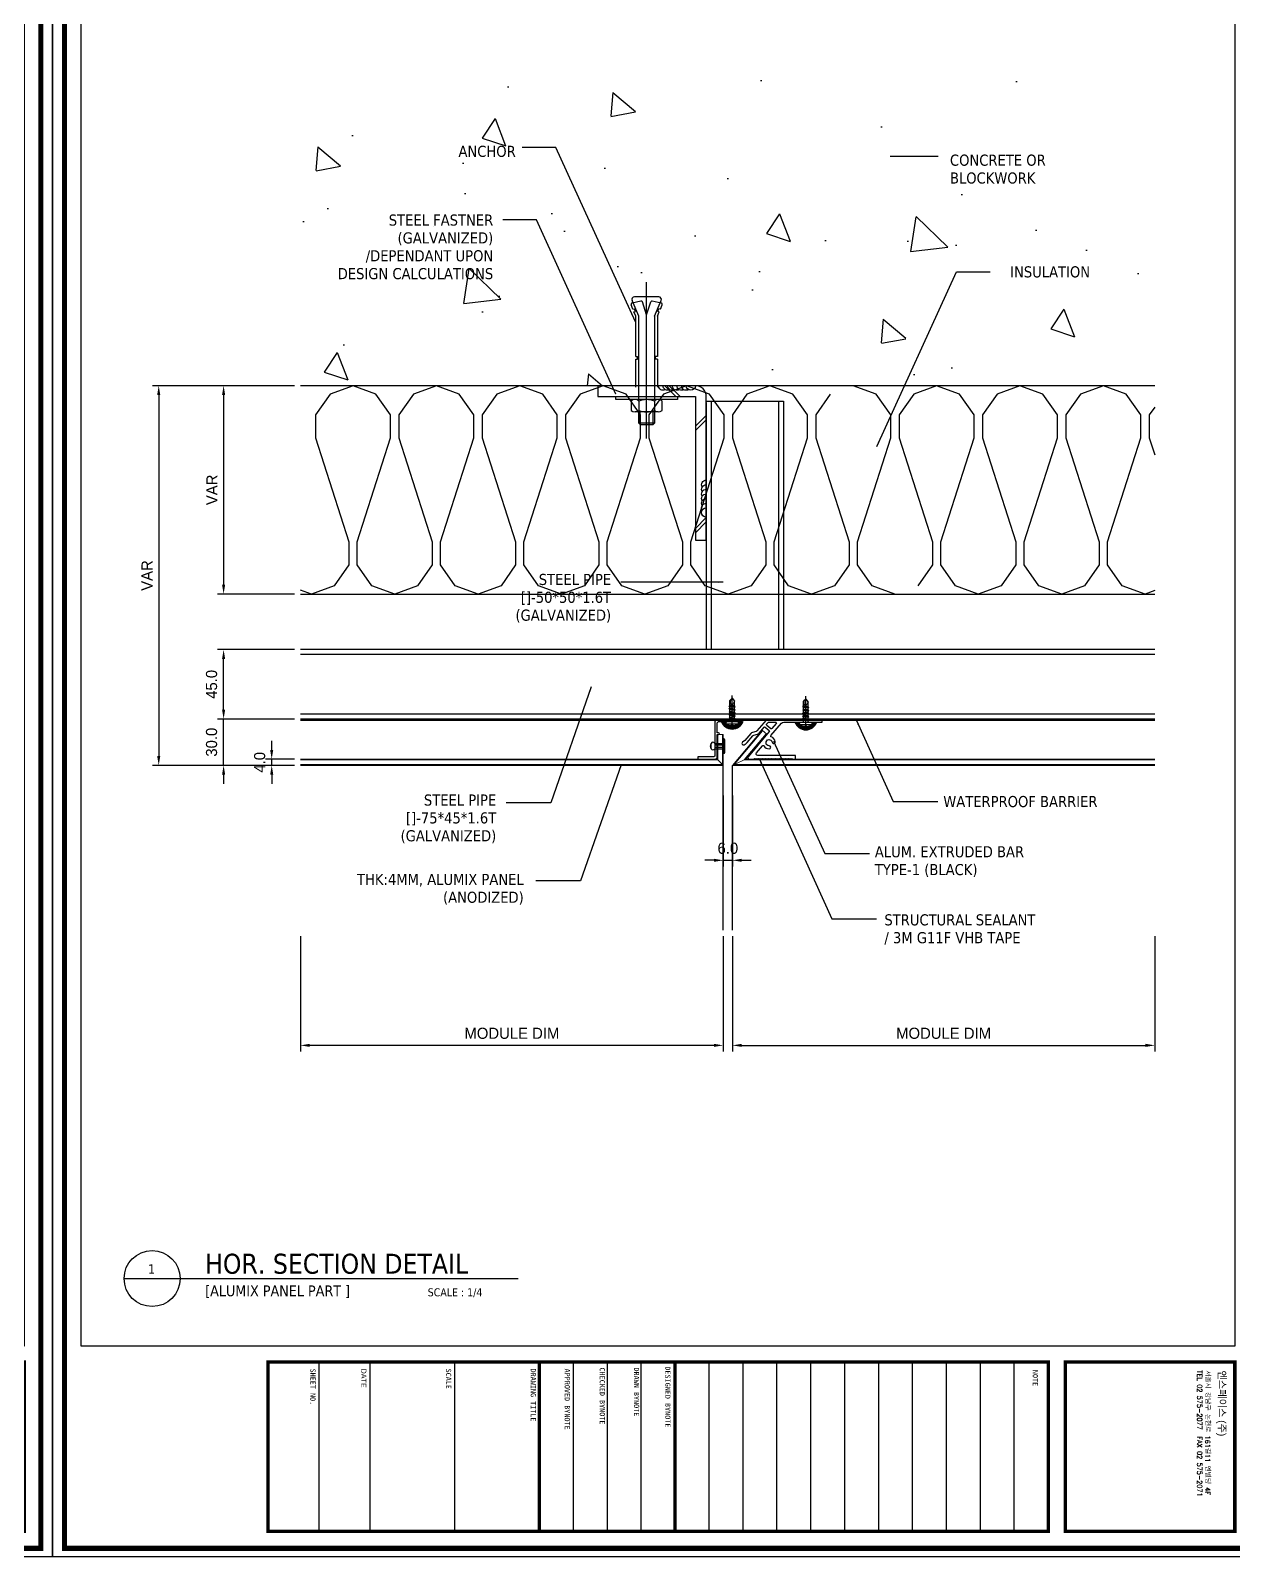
# Model space of a CAD drawing. Header units: millimetres. Extents: x 7297 to 60227, y -7497 to 19324.
# Drawn here: x 9257 to 10036, y 8967 to 9956 of the extents above; entities that cross this region are included whole.
import ezdxf

# ---------------------------------------------------------------- set-up
doc = ezdxf.new("R2010")
doc.units = ezdxf.units.MM
for name, color, linetype in [('NS_AL_MOLD', 7, 'Continuous'), ('NS_BRACKET_NUTS', 1, 'Continuous'), ('NS_CAULKING', 8, 'Continuous'), ('NS_COL_RED', 1, 'Continuous'), ('NS_COL_WHITE', 7, 'Continuous'), ('NS_COL_YELLOW', 2, 'Continuous'), ('NS_CON', 8, 'Continuous'), ('NS_DIM', 1, 'Continuous'), ('NS_FORM', 7, 'Continuous'), ('NS_FRAME', 253, 'Continuous'), ('NS_INSUL', 8, 'Continuous'), ('NS_RIVET_SCREW', 1, 'Continuous'), ('NS_TEXT', 2, 'Continuous'), ('NS_WATERPROOF', 150, 'Continuous'), ('NS_WELD', 1, 'Continuous')]:
    doc.layers.add(name, color=color, linetype=linetype)
doc.layers.add('NS_AL_PANEL', color=32, linetype='Continuous', lineweight=9)
doc.styles.add('Expo M', font='Expo M.ttf')
doc.styles.add('HGTXT', font='romans.shx', dxfattribs={"bigfont": 'whgtxt.shx'})
doc.dimstyles.new('DS2', dxfattribs={"dimscale": 2, "dimtxt": 1.8, "dimasz": 1.5, "dimexe": 1, "dimexo": 1, "dimgap": 0.5, "dimtad": 1, "dimtoh": 1, "dimdec": 1, "dimzin": 1, "dimdsep": 46, "dimtxsty": 'Expo M', "dimcen": 2, "dimadec": 1, "dimazin": 0, "dimtfac": 1, "dimtdec": 4, "dimtix": 1, "dimtmove": 1, "dimatfit": 3, "dimfxl": 1, "dimtolj": 1, "dimtzin": 1, "dimarcsym": 0})
doc.dimstyles.new('N-SPACE', dxfattribs={"dimscale": 4, "dimtxt": 1.8, "dimasz": 1.5, "dimexe": 1, "dimexo": 1, "dimgap": 1, "dimtad": 1, "dimtoh": 1, "dimdec": 1, "dimzin": 1, "dimdsep": 46, "dimtxsty": 'Expo M', "dimcen": 2, "dimclrd": 1, "dimclre": 1, "dimclrt": 2, "dimadec": 1, "dimazin": 0, "dimtfac": 1, "dimtdec": 1, "dimtix": 1, "dimtmove": 1, "dimatfit": 3, "dimfxl": 1, "dimtolj": 1, "dimtzin": 1, "dimarcsym": 0})

# ---------------------------------------------------------------- blocks, each defined once
blk = doc.blocks.new('A$C0843732F')
for centre, start in [((0, -3), 90), ((0, -6), 150), ((0, -9), 150), ((0, -12), 150), ((0, -15), 150), ((0, -18), 150), ((0, -21), 150)]:
    blk.add_arc(centre, 3, start, 270)
blk = doc.blocks.new('set anchor')
for p, q in [((0, -27.17), (0, 74.08)), ((-8.89, 56.51), (-10.05, 59.42)), ((-3.66, 61.83), (-9.46, 60.55)), ((-5, 52), (-9.41, 62.17)), ((7.88, 64.5), (-7.88, 64.5)), ((0, 52.83), (-2.69, 61.27)), ((0, 52.83), (2.69, 61.27)), ((9.46, 60.55), (3.66, 61.83)), ((5, 52), (9.41, 62.17)), ((8.89, 56.51), (10.05, 59.42)), ((-8.89, 56.51), (-7.98, 56.85)), ((-8.2, 54.79), (-7.29, 55.15)), ((-7.08, 52), (-8.2, 54.79)), ((-7.29, 55.15), (-7.98, 56.85)), ((-7.08, 25.83), (-7.08, 52)), ((-5, -2), (-5, 52)), ((5, 52), (5, -2)), ((7.08, 52), (8.2, 54.79)), ((7.08, 52), (7.08, 25.83)), ((7.29, 55.15), (7.98, 56.85)), ((8.2, 54.79), (7.29, 55.15)), ((8.89, 56.51), (7.98, 56.85)), ((-7.08, 25.83), (-5.83, 25.83)), ((-7.08, 6), (-7.08, 24.17)), ((-7.08, 24.17), (-5.83, 24.17)), ((-5.83, 24.17), (-5.83, 25.83)), ((7.08, 25.83), (5.83, 25.83)), ((5.83, 24.17), (5.83, 25.83)), ((7.08, 24.17), (5.83, 24.17)), ((7.08, 24.17), (7.08, 6)), ((-20, 0), (20, 0)), ((-20, -2), (-20, 0)), ((20, 0), (20, -2)), ((20, -2), (-20, -2)), ((7.5, -2), (-7.5, -2)), ((7.5, -2), (-7.5, -2)), ((-5, -3.01), (-5, -9)), ((5, -3.01), (5, -9)), ((7.5, -10), (-7.5, -10)), ((-5, -17.36), (-5, -10)), ((5, -17.36), (-5, -17.36)), ((-4.17, -18.19), (-5, -17.36)), ((-4.17, -18.19), (-4.17, -10)), ((-4.17, -18.19), (4.17, -18.19)), ((4.17, -18.19), (4.17, -9.99)), ((5, -17.36), (4.17, -18.19)), ((5, -9.99), (5, -17.36))]:
    blk.add_line(p, q)
blk.add_lwpolyline([(5, -3.01, 0.202073), (-5, -3.01, 0.404145), (-10, -3.01), (-10, -8.99, 0.404145), (-5, -8.99, 0.202073), (5, -8.99, 0.404145), (10, -8.99), (10, -3.01, 0.404145)], format="xyb", close=True)
for centre, radius, start, end in [((-9.28, 59.73), 0.833, 102.52881, 201.80141), ((-7.88, 62.83), 1.67, 90, 203.42869), ((-3.48, 61.02), 0.833, 17.65012, 102.52881), ((3.48, 61.02), 0.833, 77.47119, 162.34988), ((7.88, 62.83), 1.67, 336.57131, 90), ((9.28, 59.73), 0.833, 338.19859, 77.47119)]:
    blk.add_arc(centre, radius, start, end)
blk = doc.blocks.new('피스')
for p, q in [((-4, 1.5), (-4, 1)), ((-4, 1.5), (4, 1.5)), ((-3, 0), (3, 0)), ((-0.5, 2.98), (-0.4, 2.3)), ((-0.4, 2.3), (0.4, 2.3)), ((0, 4.99), (0, -16.77)), ((0.5, 2.98), (0.4, 2.3)), ((4, 1.5), (4, 1)), ((2, -1.5), (-2, -2)), ((-1.5, -1.5), (-2, -2)), ((-2, -2), (-1.5, -2.5)), ((-1.5, -3.5), (-2, -4)), ((2, -3.5), (-2, -4)), ((-2, -4), (-1.5, -4.5)), ((-1.5, -5.5), (-2, -6)), ((2, -5.5), (-2, -6)), ((-2, -6), (-1.5, -6.5)), ((-1.5, -7.5), (-2, -8)), ((2, -7.5), (-2, -8)), ((-2, -8), (-1.5, -8.5)), ((-1.5, -9.5), (-2, -10)), ((2, -9.5), (-2, -10)), ((-1.5, -0.5), (-1.5, -1.5)), ((1.5, -1), (-1.5, -1.5)), ((1.5, -2), (-1.5, -2.5)), ((-1.5, -2.5), (-1.5, -3.5)), ((1.5, -3), (-1.5, -3.5)), ((1.5, -4), (-1.5, -4.5)), ((-1.5, -4.5), (-1.5, -5.5)), ((1.5, -5), (-1.5, -5.5)), ((1.5, -6), (-1.5, -6.5)), ((-1.5, -6.5), (-1.5, -7.5)), ((1.5, -7), (-1.5, -7.5)), ((1.5, -8), (-1.5, -8.5)), ((-1.5, -8.5), (-1.5, -9.5)), ((1.5, -9), (-1.5, -9.5)), ((1.5, -0.5), (1.5, -1)), ((1.5, -1), (2, -1.5)), ((2, -1.5), (1.5, -2)), ((1.5, -2), (1.5, -3)), ((1.5, -3), (2, -3.5)), ((2, -3.5), (1.5, -4)), ((1.5, -4), (1.5, -5)), ((1.5, -5), (2, -5.5)), ((2, -5.5), (1.5, -6)), ((1.5, -6), (1.5, -7)), ((1.5, -7), (2, -7.5)), ((2, -7.5), (1.5, -8)), ((1.5, -8), (1.5, -9)), ((1.5, -9), (2, -9.5)), ((2, -9.5), (1.5, -10)), ((-2, -10), (-1.5, -10.5)), ((1.5, -10), (-1.5, -10.5)), ((-1.5, -10.5), (-1.5, -13.5)), ((0, -15), (-1.5, -13.5)), ((-1.27, -13.54), (-1.27, -11.97)), ((0, -15), (-1.27, -13.54)), ((0, -15), (1.5, -13.03)), ((1.5, -13.03), (0.6, -11.47)), ((1.5, -10), (1.5, -13.03))]:
    blk.add_line(p, q)
for centre, radius, start, end in [((0, -3.08), 6.08, 94.71456, 131.11209), ((-3, 1), 1, 180, 270), ((-2, -0.5), 0.5, 0, 90), ((0, -3.08), 6.08, 48.88791, 85.28544), ((2, -0.5), 0.5, 90, 180), ((3, 1), 1, 270, 0), ((-0.27, -11.97), 1, 30.08633, 180)]:
    blk.add_arc(centre, radius, start, end)
blk = doc.blocks.new('N-SCREW')
blk.add_blockref('피스', (17.25, -1.03))
blk = doc.blocks.new('*D261')
at = {"layer": 'NS_DIM', "color": 1, "lineweight": -2, "transparency": 16777216}
for p, q in [((9431.67, 9368.65), (9431.67, 9294.01)), ((9705.46, 9368.65), (9705.46, 9294.01)), ((9699.46, 9298.01), (9437.67, 9298.01))]:
    blk.add_line(p, q, dxfattribs=at)
at = {"layer": 'NS_DIM', "color": 1, "transparency": 16777216}
for points in [[(9437.67, 9299.01), (9437.67, 9297.01), (9431.67, 9298.01)], [(9699.46, 9299.01), (9699.46, 9297.01), (9705.46, 9298.01)]]:
    blk.add_solid(points, dxfattribs=at)
at = {"layer": 'NS_DIM', "color": 2, "transparency": 16777216, "insert": (9568.57, 9305.79), "char_height": 7.2, "attachment_point": 5, "style": 'Expo M'}
blk.add_mtext('\\A1;MODULE DIM', dxfattribs=at)
blk = doc.blocks.new('*D262')
at = {"layer": 'NS_DIM', "color": 1, "lineweight": -2, "transparency": 16777216}
for p, q in [((9711.46, 9368.65), (9711.46, 9294.01)), ((9984.91, 9368.65), (9984.91, 9294.01)), ((9717.46, 9298.01), (9978.91, 9298.01))]:
    blk.add_line(p, q, dxfattribs=at)
at = {"layer": 'NS_DIM', "color": 1, "transparency": 16777216}
for points in [[(9717.46, 9299.01), (9717.46, 9297.01), (9711.46, 9298.01)], [(9978.91, 9299.01), (9978.91, 9297.01), (9984.91, 9298.01)]]:
    blk.add_solid(points, dxfattribs=at)
at = {"layer": 'NS_DIM', "color": 2, "transparency": 16777216, "insert": (9848.19, 9305.79), "char_height": 7.2, "attachment_point": 5, "style": 'Expo M'}
blk.add_mtext('\\A1;MODULE DIM', dxfattribs=at)
blk = doc.blocks.new('*D1046')
at = {"layer": 'Defpoints', "color": 0, "transparency": 16777216}
for p in [(9705.46, 9463.97), (9711.46, 9463.97), (9711.46, 9417.91)]:
    blk.add_point(p, dxfattribs=at)
at = {"layer": 'NS_DIM', "color": 1, "lineweight": -2, "transparency": 16777216}
for p, q in [((9705.46, 9459.97), (9705.46, 9413.91)), ((9711.46, 9459.97), (9711.46, 9413.91)), ((9699.46, 9417.91), (9693.46, 9417.91)), ((9705.46, 9417.91), (9711.46, 9417.91)), ((9717.46, 9417.91), (9723.46, 9417.91))]:
    blk.add_line(p, q, dxfattribs=at)
at = {"layer": 'NS_DIM', "color": 1, "transparency": 16777216}
for points in [[(9699.46, 9418.91), (9699.46, 9416.91), (9705.46, 9417.91)], [(9717.46, 9418.91), (9717.46, 9416.91), (9711.46, 9417.91)]]:
    blk.add_solid(points, dxfattribs=at)
at = {"layer": 'NS_DIM', "color": 2, "transparency": 16777216, "insert": (9708.46, 9425.69), "char_height": 7.2, "attachment_point": 5, "style": 'Expo M'}
blk.add_mtext('\\A1;6.0', dxfattribs=at)
blk = doc.blocks.new('*D264')
at = {"layer": 'NS_DIM', "color": 1, "lineweight": -2, "transparency": 16777216}
for p, q in [((9413, 9489.41), (9413, 9495.41)), ((9427.67, 9483.41), (9409, 9483.41)), ((9413, 9479.41), (9413, 9483.41)), ((9427.67, 9479.41), (9409, 9479.41)), ((9413, 9473.41), (9413, 9467.41))]:
    blk.add_line(p, q, dxfattribs=at)
at = {"layer": 'NS_DIM', "color": 1, "transparency": 16777216}
for points in [[(9412, 9489.41), (9414, 9489.41), (9413, 9483.41)], [(9412, 9473.41), (9414, 9473.41), (9413, 9479.41)]]:
    blk.add_solid(points, dxfattribs=at)
at = {"layer": 'NS_DIM', "color": 2, "transparency": 16777216, "insert": (9405.22, 9481.41), "char_height": 7.2, "attachment_point": 5, "rotation": 90, "style": 'Expo M'}
blk.add_mtext('\\A1;4.0', dxfattribs=at)
blk = doc.blocks.new('*D265')
at = {"layer": 'NS_DIM', "color": 1, "lineweight": -2, "transparency": 16777216}
for p, q in [((9381.84, 9515.41), (9381.84, 9521.41)), ((9427.67, 9509.41), (9377.84, 9509.41)), ((9381.84, 9479.41), (9381.84, 9509.41)), ((9427.67, 9479.41), (9377.84, 9479.41)), ((9381.84, 9473.41), (9381.84, 9467.41))]:
    blk.add_line(p, q, dxfattribs=at)
at = {"layer": 'NS_DIM', "color": 1, "transparency": 16777216}
for points in [[(9380.84, 9515.41), (9382.84, 9515.41), (9381.84, 9509.41)], [(9380.84, 9473.41), (9382.84, 9473.41), (9381.84, 9479.41)]]:
    blk.add_solid(points, dxfattribs=at)
at = {"layer": 'NS_DIM', "color": 2, "transparency": 16777216, "insert": (9374.06, 9494.41), "char_height": 7.2, "attachment_point": 5, "rotation": 90, "style": 'Expo M'}
blk.add_mtext('\\A1;30.0', dxfattribs=at)
blk = doc.blocks.new('*D266')
at = {"layer": 'NS_DIM', "color": 1, "lineweight": -2, "transparency": 16777216}
for p, q in [((9427.67, 9554.41), (9377.84, 9554.41)), ((9381.84, 9515.41), (9381.84, 9548.41)), ((9427.67, 9509.41), (9377.84, 9509.41))]:
    blk.add_line(p, q, dxfattribs=at)
at = {"layer": 'NS_DIM', "color": 1, "transparency": 16777216}
for points in [[(9380.84, 9548.41), (9382.84, 9548.41), (9381.84, 9554.41)], [(9380.84, 9515.41), (9382.84, 9515.41), (9381.84, 9509.41)]]:
    blk.add_solid(points, dxfattribs=at)
at = {"layer": 'NS_DIM', "color": 2, "transparency": 16777216, "insert": (9374.06, 9531.91), "char_height": 7.2, "attachment_point": 5, "rotation": 90, "style": 'Expo M'}
blk.add_mtext('\\A1;45.0', dxfattribs=at)
blk = doc.blocks.new('*D267')
at = {"layer": 'NS_DIM', "color": 1, "lineweight": -2, "transparency": 16777216}
for p, q in [((9427.67, 9725.41), (9377.84, 9725.41)), ((9381.84, 9719.41), (9381.84, 9596.41)), ((9427.67, 9590.41), (9377.84, 9590.41))]:
    blk.add_line(p, q, dxfattribs=at)
at = {"layer": 'NS_DIM', "color": 1, "transparency": 16777216}
for points in [[(9380.84, 9719.41), (9382.84, 9719.41), (9381.84, 9725.41)], [(9380.84, 9596.41), (9382.84, 9596.41), (9381.84, 9590.41)]]:
    blk.add_solid(points, dxfattribs=at)
at = {"layer": 'NS_DIM', "color": 2, "transparency": 16777216, "insert": (9374.24, 9657.91), "char_height": 7.2, "attachment_point": 5, "rotation": 90, "style": 'Expo M'}
blk.add_mtext('\\A1;VAR', dxfattribs=at)
blk = doc.blocks.new('*D268')
at = {"layer": 'NS_DIM', "color": 1, "lineweight": -2, "transparency": 16777216}
for p, q in [((9427.67, 9725.41), (9335.82, 9725.41)), ((9339.82, 9719.41), (9339.82, 9485.41)), ((9427.67, 9479.41), (9335.82, 9479.41))]:
    blk.add_line(p, q, dxfattribs=at)
at = {"layer": 'NS_DIM', "color": 1, "transparency": 16777216}
for points in [[(9338.82, 9719.41), (9340.82, 9719.41), (9339.82, 9725.41)], [(9338.82, 9485.41), (9340.82, 9485.41), (9339.82, 9479.41)]]:
    blk.add_solid(points, dxfattribs=at)
at = {"layer": 'NS_DIM', "color": 2, "transparency": 16777216, "insert": (9332.22, 9602.41), "char_height": 7.2, "attachment_point": 5, "rotation": 90, "style": 'Expo M'}
blk.add_mtext('\\A1;VAR', dxfattribs=at)
blk = doc.blocks.new('HB-AL-PROFILE')
for p, q in [((2553.13, 4122.92), (2547.28, 4115.95)), ((2589.43, 4123.63), (2554.66, 4123.63)), ((2589.43, 4121.63), (2589.43, 4123.63)), ((2543.32, 4114.34), (2539.5, 4109.79)), ((2555.28, 4115.53), (2541.64, 4099.28)), ((2546.77, 4115.63), (2544.34, 4114.98)), ((2545.15, 4113.13), (2547.59, 4113.77)), ((2548.61, 4114.42), (2551.91, 4118.36)), ((2552.62, 4118.42), (2555.22, 4116.24)), ((2553.52, 4120.28), (2554.36, 4121.28)), ((2556.19, 4117.39), (2553.58, 4119.57)), ((2555.13, 4121.63), (2559.33, 4121.63)), ((2556.33, 4112.89), (2563.07, 4120.92)), ((2559.72, 4120.81), (2556.89, 4117.45)), ((2564.6, 4121.63), (2578.63, 4121.63)), ((2578.63, 4121.63), (2578.93, 4121.93)), ((2578.93, 4121.93), (2579.23, 4121.63)), ((2579.23, 4121.63), (2589.43, 4121.63)), ((2539.5, 4109.79), (2537.97, 4108.68)), ((2540.95, 4108.41), (2544.64, 4112.81)), ((2547.01, 4101.78), (2550.87, 4106.39)), ((2542.41, 4097.63), (2545.27, 4097.63)), ((2545.27, 4097.63), (2545.77, 4098.13)), ((2545.77, 4098.13), (2546.27, 4097.63)), ((2546.27, 4097.63), (2546.77, 4098.13)), ((2546.77, 4098.13), (2547.27, 4097.63)), ((2547.27, 4097.63), (2547.77, 4098.13)), ((2572.27, 4100.13), (2547.77, 4100.13)), ((2547.77, 4098.13), (2548.27, 4097.63)), ((2548.27, 4097.63), (2548.77, 4098.13)), ((2548.77, 4098.13), (2549.27, 4097.63)), ((2549.27, 4097.63), (2549.77, 4098.13)), ((2549.77, 4098.13), (2550.27, 4097.63)), ((2550.27, 4097.63), (2550.77, 4098.13)), ((2550.77, 4098.13), (2551.27, 4097.63)), ((2551.27, 4097.63), (2551.77, 4098.13)), ((2551.77, 4098.13), (2552.27, 4097.63)), ((2552.27, 4097.63), (2552.77, 4098.13)), ((2552.77, 4098.13), (2553.27, 4097.63)), ((2553.27, 4097.63), (2553.77, 4098.13)), ((2553.77, 4098.13), (2554.27, 4097.63)), ((2554.27, 4097.63), (2554.77, 4098.13)), ((2554.77, 4098.13), (2555.27, 4097.63)), ((2555.27, 4097.63), (2555.77, 4098.13)), ((2555.77, 4098.13), (2556.27, 4097.63)), ((2556.27, 4097.63), (2556.77, 4098.13)), ((2556.77, 4098.13), (2557.27, 4097.63)), ((2557.27, 4097.63), (2557.77, 4098.13)), ((2557.77, 4098.13), (2558.27, 4097.63)), ((2558.27, 4097.63), (2558.77, 4098.13)), ((2558.77, 4098.13), (2559.27, 4097.63)), ((2559.27, 4097.63), (2559.77, 4098.13)), ((2559.77, 4098.13), (2560.27, 4097.63)), ((2560.27, 4097.63), (2560.77, 4098.13)), ((2560.77, 4098.13), (2561.27, 4097.63)), ((2561.27, 4097.63), (2561.77, 4098.13)), ((2561.77, 4098.13), (2562.27, 4097.63)), ((2562.27, 4097.63), (2562.77, 4098.13)), ((2562.77, 4098.13), (2563.27, 4097.63)), ((2563.27, 4097.63), (2563.77, 4098.13)), ((2563.77, 4098.13), (2564.27, 4097.63)), ((2564.27, 4097.63), (2564.77, 4098.13)), ((2564.77, 4098.13), (2565.27, 4097.63)), ((2565.27, 4097.63), (2565.77, 4098.13)), ((2565.77, 4098.13), (2566.27, 4097.63)), ((2566.27, 4097.63), (2566.77, 4098.13)), ((2566.77, 4098.13), (2567.27, 4097.63)), ((2567.27, 4097.63), (2567.77, 4098.13)), ((2567.77, 4098.13), (2568.27, 4097.63)), ((2568.27, 4097.63), (2568.77, 4098.13)), ((2568.77, 4098.13), (2569.27, 4097.63)), ((2569.27, 4097.63), (2569.77, 4098.13)), ((2569.77, 4098.13), (2570.27, 4097.63)), ((2570.27, 4097.63), (2572.27, 4097.63)), ((2572.27, 4097.63), (2572.27, 4100.13))]:
    blk.add_line(p, q)
for centre, radius, start, end in [((2554.66, 4121.63), 2, 90, 140), ((2544.85, 4113.05), 2, 104.76976, 139.99999), ((2547.08, 4115.71), 2, 284.76976, 320), ((2538.52, 4107.84), 1, 122.97239, 302.97239), ((2530.12, 4120.99), 16.61, 302.58544, 310.72138), ((2555.13, 4108.35), 4, 210.52878, 270.52878), ((2555.16, 4105.35), 1, 270.52878, 90.52878), ((2555.13, 4108.35), 4, 9.47122, 69.47122), ((2558.09, 4108.84), 1, 189.47122, 9.47122), ((2542.41, 4098.63), 1, 140, 270)]:
    blk.add_arc(centre, radius, start, end)
at = {"extrusion": (-1.29862e-12, 2.04749e-12, -1)}
blk.add_arc((-2545.41, 4112.16, 0), 1, 40, 75.23024, dxfattribs=at)
at = {"extrusion": (0, 0, -1)}
for centre, radius, start, end in [((-2546.51, 4116.59), 1, 220, 255.23024), ((-2552.3, 4118.04), 0.5, 40, 130), ((-2553.9, 4119.96), 0.5, 310, 40), ((-2555.13, 4120.63), 1, 40, 90), ((-2554.9, 4115.85), 0.5, 130, 220), ((-2556.71, 4112.56), 0.5, 290.52878, 40), ((-2556.51, 4117.77), 0.5, 220, 310), ((-2559.33, 4121.13), 0.5, 90, 220), ((-2564.6, 4119.63), 2, 40, 90), ((-2551.26, 4106.06), 0.5, 40, 149.47122), ((-2555.13, 4108.35), 2, 269.47122, 170.52878), ((-2547.77, 4101.13), 1, 270, 40)]:
    blk.add_arc(centre, radius, start, end, dxfattribs=at)
blk = doc.blocks.new('AL-PROFILE')
for p, q in [((2521.26, 4123.63), (2519.76, 4122.13)), ((2537.05, 4123.63), (2521.26, 4123.63)), ((2537.05, 4122.13), (2537.05, 4123.63)), ((2519.76, 4122.13), (2519.76, 4099.63)), ((2521.26, 4121.13), (2522.26, 4122.13)), ((2521.26, 4114.63), (2521.26, 4121.13)), ((2522.26, 4114.63), (2521.26, 4114.63)), ((2521.26, 4098.63), (2521.26, 4113.63)), ((2521.26, 4113.63), (2522.26, 4113.63)), ((2522.26, 4122.13), (2530.55, 4122.13)), ((2530.55, 4122.13), (2531.05, 4122.63)), ((2531.05, 4122.63), (2531.55, 4122.13)), ((2531.55, 4122.13), (2537.05, 4122.13)), ((2517.44, 4104.38, 0), (2517.44, 4107.88, 0)), ((2519.76, 4107.88), (2526.31, 4107.88)), ((2519.76, 4106.88), (2526.31, 4106.88)), ((2519.76, 4105.38), (2526.31, 4105.38)), ((2519.76, 4104.38), (2526.31, 4104.38)), ((2526.31, 4102.28), (2526.31, 4109.98)), ((2519.26, 4099.13), (2508.76, 4099.13)), ((2508.76, 4099.13), (2508.76, 4097.63)), ((2508.76, 4097.63), (2520.26, 4097.63)), ((2519.76, 4099.63), (2519.26, 4099.13)), ((2520.26, 4097.63), (2521.26, 4098.63))]:
    blk.add_line(p, q)
at = {"ltscale": 3}
for p, q in [((2519.76, 4107.88), (2519.76, 4104.38)), ((2525.26, 4111.03), (2525.26, 4101.23))]:
    blk.add_line(p, q, dxfattribs=at)
for centre, radius, start, end in [((2522.26, 4114.13), 0.5, 270, 90), ((2518.95, 4106.13, 0), 2.2, 133.00287, 226.99713), ((2518.6, 4107.29), 1.3, 27.34705, 152.65295), ((2518.6, 4104.98), 1.3, 207.34705, 332.65295), ((2525.26, 4109.98), 1.05, 0, 90), ((2525.26, 4102.28), 1.05, 270, 0)]:
    blk.add_arc(centre, radius, start, end)
blk = doc.blocks.new('AL-TEMPLATE')
at = {"color": 8}
for p, q in [((2716.82, 1392.97), (2800.02, 1392.97)), ((2716.82, 1376.33), (2800.02, 1376.33)), ((2716.82, 1359.69), (2800.02, 1359.69)), ((2716.82, 1343.05), (2800.02, 1343.05)), ((2716.82, 1326.41), (2800.02, 1326.41)), ((2716.82, 1309.77), (2800.02, 1309.77)), ((2716.82, 1293.13), (2800.02, 1293.13)), ((2716.82, 1276.49), (2800.02, 1276.49)), ((2716.82, 1259.85), (2800.02, 1259.85)), ((2716.82, 1243.21), (2800.02, 1243.21)), ((2716.82, 1209.93), (2800.02, 1209.93)), ((2716.82, 1193.29), (2800.02, 1193.29)), ((2716.82, 1176.65), (2800.02, 1176.65)), ((2716.82, 1118.41), (2800.02, 1118.41)), ((2716.82, 1076.81), (2800.02, 1076.81)), ((2716.82, 1051.85), (2800.02, 1051.85))]:
    blk.add_line(p, q, dxfattribs=at)
at = {"color": 7, "ltscale": 2}
blk.add_lwpolyline([(1972.34, 1515.25), (1972.34, 921.25), (2812.34, 921.25), (2812.34, 1515.25)], close=True, dxfattribs=at)
at = {"color": 8}
for points, const_width in [([(1976.34, 1509.45), (2808.34, 1509.45), (2808.34, 927.05), (1976.34, 927.05)], 2.5), ([(2716.82, 1501.32), (2800.02, 1501.32), (2800.02, 1418.12), (2716.82, 1418.12)], 1.66), ([(2716.82, 1409.8), (2800.02, 1409.8), (2800.02, 1026.89), (2716.82, 1026.89)], 1.66)]:
    blk.add_lwpolyline(points, close=True, dxfattribs=dict(at, const_width=const_width))
at = {"color": 9}
blk.add_lwpolyline([(1984.07, 1501.32), (2709.08, 1501.32), (2709.08, 935.18), (1984.07, 935.18)], close=True, dxfattribs=at)
at = {"color": 8, "const_width": 1.66}
for points in [[(2716.82, 1226.57), (2800.02, 1226.57)], [(2716.82, 1160.01), (2800.02, 1160.01)]]:
    blk.add_lwpolyline(points, dxfattribs=at)
at = {"color": 146, "true_color": 0x105689, "insert": (2721.06, 1496.93), "char_height": 3.6698, "attachment_point": 1, "style": 'HGTXT'}
blk.add_mtext('{\\fExpo M|b0|i0|c129|p18;엔스페이스 (주)}', dxfattribs=at)
at = {"insert": (2720.94, 1489.17), "char_height": 2.3487, "attachment_point": 1, "style": 'HGTXT'}
blk.add_mtext('서울시 강남구 논현로 161길11 엔빌딩 4F\\PTEL 02 575-2077  FAX 02 575-2071', dxfattribs=at)
at = {"color": 8, "attachment_point": 1}
for s, insert, char_height, width in [('NOTE', (2720.76, 1404.73), 2.556, 438.9676), ('DESIGNED BYNOTE', (2719.01, 1224.39), 2.5559, 438.9676), ('DRAWN BYNOTE', (2719.56, 1209.04), 2.5559, 438.9676), ('CHECKED BYNOTE', (2719.56, 1192.25), 2.5559, 438.9676), ('APPROVED BYNOTE', (2720.1, 1175.04), 2.5559, 438.9676), ('DRAWING TITLE', (2720.1, 1158.4), 2.5559, 438.9675), ('SCALE', (2720.1, 1116.8), 2.556, 438.9675), ('{\\fﾱﾼﾸﾲ|b0|i0|c129|p49;DATE}', (2720.1, 1075.2), 2.5559, 438.9675), ('SHEET NO.', (2720.1, 1050.24), 2.556, 438.9675)]:
    blk.add_mtext(s, dxfattribs=dict(at, insert=insert, char_height=char_height, width=width))

msp = doc.modelspace()

# ---------------------------------------------------------------- hatches: boundary and pattern name
at = {"layer": 'NS_CAULKING'}
h = msp.add_hatch(dxfattribs=at)
h.set_pattern_fill('ANSI37', color=256, scale=5, angle=180, style=0)
h.set_pattern_definition([(225, (7226.7965, 5475.9834), (0.44194174, -0.44194174), []), (315, (7226.7965, 5475.9834), (0.44194174, 0.44194174), [])])
h.paths.add_polyline_path([(9715.25, 9506.41, -0.160163), (9711.75, 9504.93), (9711.65, 9505.61), (9711.25, 9505.61), (9711.25, 9502.91, 0.318728), (9718.29, 9507.91), (9714.25, 9507.91, -0.414214), (9715.25, 9506.91)])
h.paths.add_polyline_path([(9711.25, 9502.91), (9711.25, 9505.61), (9710.85, 9505.61), (9710.75, 9504.93, -0.160163), (9707.25, 9506.41), (9707.25, 9506.91, -0.414214), (9708.25, 9507.91), (9704.21, 9507.91, 0.318728)])
h = msp.add_hatch(dxfattribs=at)
h.set_pattern_fill('ANSI37', color=256, scale=5, angle=180, style=0)
h.set_pattern_definition([(225, (7274.5075, 5475.4834), (0.44194174, -0.44194174), []), (315, (7274.5075, 5475.4834), (0.44194174, 0.44194174), [])])
h.paths.add_polyline_path([(9762.96, 9505.91, -0.160163), (9759.46, 9504.43), (9759.36, 9505.11), (9758.96, 9505.11), (9758.96, 9502.41, 0.318728), (9766, 9507.41), (9761.96, 9507.41, -0.414214), (9762.96, 9506.41)])
h.paths.add_polyline_path([(9758.96, 9502.41), (9758.96, 9505.11), (9758.56, 9505.11), (9758.46, 9504.43, -0.160163), (9754.96, 9505.91), (9754.96, 9506.41, -0.414214), (9755.96, 9507.41), (9751.92, 9507.41, 0.318728)])
at = {"layer": 'NS_CON'}
h = msp.add_hatch(dxfattribs=at)
h.set_pattern_fill('AR-CONC', color=256, angle=-90)
h.set_pattern_definition([(320, (21754.22, -107225.8), (-15.93909, -182.18467), [19.05, -209.55]), (265, (21754.22, -107225.8), (191.05685, 35.24342), [15.24, -167.64058]), (10.45144, (21752.9, -107240.98), (175.11775, -146.94125), [16.19, -178.09024]), (316.1842, (21805.02, -107225.8), (-42.04233, -271.07904), [28.575, -314.325]), (6.63556, (21801.52, -107248.4), (247.4261, -237.40413), [24.285, -267.1356]), (261.18415, (21805.02, -107225.8), (247.4261, -237.40413), [22.85997, -251.4597]), (291, (21792.32, -107251.2), (-102.2652, -151.6144), [19.05, -209.55]), (236, (21792.32, -107251.2), (184.18797, -61.80203), [15.24, -167.64]), (341.45144, (21783.8, -107263.84), (81.92277, -213.41642), [16.19, -178.08994]), (307.5, (21754.22, -107225.8), (84.55504, -3.088603), [0, -165.608, 0, -170.18, 0, -168.275]), (277.5, (21754.22, -107225.8), (100.180575, -66.81966), [0, -97.028, 0, -161.798, 0, -64.135]), (237.5, (21754.22, -107169.16), (-5.728744, -135.590595), [0, -63.5, 0, -198.12, 0, -262.89]), (227.5, (21754.22, -107143.76), (25.42649, -148.12918), [0, -82.55, 0, -131.572, 0, -186.69])])
h.paths.add_polyline_path([(9984.91, 9725.41), (9984.91, 9925.41), (9431.67, 9925.41), (9431.67, 9725.41)])

# ---------------------------------------------------------------- linework, layer by layer
at = {"layer": 'NS_AL_PANEL'}
for p, q in [((9711.46, 9479.41), (9730.58, 9502.19)), ((9712.53, 9479.91), (9730.96, 9501.87)), ((9730.58, 9502.19), (9733.64, 9499.62)), ((9701.46, 9483.41), (9701.46, 9499.41)), ((9701.46, 9499.41), (9705.46, 9499.41)), ((9701.96, 9482.91), (9701.96, 9499.41)), ((9704.96, 9479.91), (9704.96, 9499.41)), ((9705.46, 9479.41), (9705.46, 9499.41)), ((9733.26, 9499.94), (9718.97, 9482.91)), ((9733.64, 9499.62), (9720.04, 9483.41)), ((9701.46, 9483.41), (9431.67, 9483.41)), ((9701.96, 9482.91), (9431.67, 9482.91)), ((9701.46, 9483.41), (9704.96, 9479.91)), ((9720.04, 9483.41), (9712.53, 9479.91)), ((9718.97, 9482.91), (9984.91, 9482.91)), ((9720.04, 9483.41), (9984.91, 9483.41)), ((9704.96, 9479.91), (9431.67, 9479.91)), ((9705.46, 9479.41), (9431.67, 9479.41)), ((9984.91, 9479.41), (9711.46, 9479.41)), ((9984.91, 9479.91), (9712.53, 9479.91))]:
    msp.add_line(p, q, dxfattribs=at)
at = {"layer": 'NS_BRACKET_NUTS'}
msp.add_lwpolyline([(9687.46, 9625.41), (9694.46, 9625.41), (9694.46, 9718.41, 0.414214), (9687.46, 9725.41), (9624.21, 9725.41), (9624.21, 9718.41), (9687.46, 9718.41)], format="xyb", close=True, dxfattribs=at)
at = {"layer": 'NS_CAULKING'}
for centre in [(9711.25, 9510.38), (9758.96, 9509.88)]:
    msp.add_arc(centre, 7.46, 199.2859, 340.7141, dxfattribs=at)
at = {"layer": 'NS_COL_RED', "ltscale": 8}
for p, q in [((9674.66, 9718.41), (9667.66, 9725.41)), ((9677.49, 9718.41), (9670.49, 9725.41)), ((9687.46, 9699.13), (9694.46, 9706.13)), ((9687.46, 9696.3), (9694.46, 9703.3)), ((9687.46, 9632.96), (9694.46, 9639.96)), ((9687.46, 9630.13), (9694.46, 9637.13))]:
    msp.add_line(p, q, dxfattribs=at)
at = {"layer": 'NS_COL_WHITE'}
msp.add_line((9317.4, 9146.92), (9572.54, 9146.92), dxfattribs=at)
msp.add_circle((9335.54, 9146.92), 18.14, dxfattribs=at)
at = {"layer": 'NS_COL_YELLOW'}
msp.add_line((9984.91, 9725.41), (9431.67, 9725.41), dxfattribs=at)
at = {"layer": 'NS_DIM'}
for p, q in [((9705.46, 9372.65), (9705.46, 9479.41)), ((9711.46, 9372.65), (9711.46, 9479.41))]:
    msp.add_line(p, q, dxfattribs=at)
at = {"layer": 'NS_FRAME'}
for p, q in [((9694.46, 9715.41), (9744.46, 9715.41)), ((9694.46, 9714.41), (9694.46, 9554.41)), ((9697.66, 9715.41), (9697.66, 9554.41)), ((9741.26, 9715.41), (9741.26, 9554.41)), ((9744.46, 9715.41), (9744.46, 9554.41)), ((9984.91, 9554.41), (9431.67, 9554.41)), ((9984.91, 9551.21), (9431.67, 9551.21)), ((9984.91, 9512.61), (9431.67, 9512.61)), ((9984.91, 9509.41), (9431.67, 9509.41))]:
    msp.add_line(p, q, dxfattribs=at)
at = {"layer": 'NS_INSUL'}
msp.add_line((9431.67, 9590.41), (9984.91, 9590.41), dxfattribs=at)
for points in [[(9711.37, 9706.51), (9711.37, 9691.66), (9732.97, 9624.16), (9732.97, 9609.31), (9723.52, 9595.81), (9708.67, 9590.41), (9693.82, 9595.81), (9684.37, 9609.31), (9684.37, 9624.16), (9705.97, 9691.66), (9705.97, 9706.51), (9696.52, 9720.01), (9681.67, 9725.41), (9666.82, 9720.01), (9657.37, 9706.51), (9657.37, 9691.66), (9678.97, 9624.16), (9678.97, 9609.31), (9669.52, 9595.81), (9654.67, 9590.41), (9639.82, 9595.81), (9630.37, 9609.31), (9630.37, 9624.16), (9651.97, 9691.66), (9651.97, 9706.51), (9642.52, 9720.01), (9627.67, 9725.41), (9612.82, 9720.01), (9603.37, 9706.51), (9603.37, 9691.66), (9624.97, 9624.16), (9624.97, 9609.31), (9615.52, 9595.81), (9600.67, 9590.41), (9585.82, 9595.81), (9576.37, 9609.31), (9576.37, 9624.16), (9597.97, 9691.66), (9597.97, 9706.51), (9588.52, 9720.01), (9573.67, 9725.41), (9558.82, 9720.01), (9549.37, 9706.51), (9549.37, 9691.66), (9570.97, 9624.16), (9570.97, 9609.31), (9561.52, 9595.81), (9546.67, 9590.41), (9531.82, 9595.81), (9522.37, 9609.31), (9522.37, 9624.16), (9543.97, 9691.66), (9543.97, 9706.51), (9534.52, 9720.01), (9519.67, 9725.41), (9504.82, 9720.01), (9495.37, 9706.51), (9495.37, 9691.66), (9516.97, 9624.16), (9516.97, 9609.31), (9507.52, 9595.81), (9492.67, 9590.41), (9477.82, 9595.81), (9468.37, 9609.31), (9468.37, 9624.16), (9489.97, 9691.66), (9489.97, 9706.51), (9480.52, 9720.01), (9465.67, 9725.41), (9450.82, 9720.01), (9441.37, 9706.51), (9441.37, 9691.66), (9462.97, 9624.16), (9462.97, 9609.31), (9453.52, 9595.81), (9438.67, 9590.41), (9431.67, 9592.95)], [(9651.97, 9706.51), (9642.52, 9720.01)], [(9681.67, 9725.41), (9666.82, 9720.01)], [(9684.37, 9624.16), (9705.97, 9691.66), (9705.97, 9706.51), (9696.52, 9720.01)], [(9720.82, 9720.01), (9711.37, 9706.51), (9711.37, 9691.66), (9732.97, 9624.16), (9732.97, 9609.31)], [(9762.67, 9590.41), (9747.82, 9595.81), (9738.37, 9609.31), (9738.37, 9624.16), (9759.97, 9691.66), (9759.97, 9706.51), (9750.52, 9720.01), (9735.67, 9725.41), (9720.82, 9720.01)], [(9774.82, 9720.01), (9765.37, 9706.51), (9765.37, 9691.66), (9786.97, 9624.16), (9786.97, 9609.31), (9777.52, 9595.81)], [(9816.67, 9590.41), (9801.82, 9595.81), (9792.37, 9609.31), (9792.37, 9624.16), (9813.97, 9691.66), (9813.97, 9706.51), (9804.52, 9720.01), (9789.67, 9725.41)], [(9801.82, 9595.81), (9792.37, 9609.31), (9792.37, 9624.16), (9813.97, 9691.66), (9813.97, 9706.51), (9804.52, 9720.01)], [(9843.67, 9725.41), (9828.82, 9720.01), (9819.37, 9706.51), (9819.37, 9691.66), (9840.97, 9624.16), (9840.97, 9609.31), (9831.52, 9595.81)], [(9858.52, 9720.01), (9843.67, 9725.41), (9828.82, 9720.01)], [(9984.91, 9592.68), (9978.67, 9590.41), (9963.82, 9595.81), (9954.37, 9609.31), (9954.37, 9624.16), (9975.97, 9691.66), (9975.97, 9706.51), (9966.52, 9720.01), (9951.67, 9725.41), (9936.82, 9720.01), (9927.37, 9706.51), (9927.37, 9691.66), (9948.97, 9624.16), (9948.97, 9609.31), (9939.52, 9595.81), (9924.67, 9590.41), (9909.82, 9595.81), (9900.37, 9609.31), (9900.37, 9624.16), (9921.97, 9691.66), (9921.97, 9706.51), (9912.52, 9720.01), (9897.67, 9725.41), (9882.82, 9720.01), (9873.37, 9706.51), (9873.37, 9691.66), (9894.97, 9624.16), (9894.97, 9609.31), (9885.52, 9595.81), (9870.67, 9590.41), (9855.82, 9595.81), (9846.37, 9609.31), (9846.37, 9624.16), (9867.97, 9691.66), (9867.97, 9706.51), (9858.52, 9720.01)], [(9870.67, 9590.41), (9855.82, 9595.81), (9846.37, 9609.31), (9846.37, 9624.16), (9867.97, 9691.66), (9867.97, 9706.51), (9858.52, 9720.01)], [(9984.91, 9711.56), (9981.37, 9706.51), (9981.37, 9691.66), (9984.91, 9680.6)], [(9819.37, 9706.51), (9819.37, 9691.66)], [(9603.37, 9691.66), (9624.97, 9624.16)], [(9630.37, 9624.16), (9651.97, 9691.66)], [(9657.37, 9691.66), (9678.97, 9624.16)], [(9786.97, 9624.16), (9786.97, 9609.31), (9777.52, 9595.81), (9762.67, 9590.41)], [(9723.52, 9595.81), (9708.67, 9590.41), (9693.82, 9595.81), (9684.37, 9609.31)]]:
    msp.add_lwpolyline(points, dxfattribs=at)
at = {"layer": 'NS_WATERPROOF', "ltscale": 3}
for p, q in [((9984.91, 9508.91), (9431.67, 9508.91)), ((9984.91, 9508.41), (9431.67, 9508.41))]:
    msp.add_line(p, q, dxfattribs=at)

# ---------------------------------------------------------------- block references
at = {"layer": 'NS_AL_MOLD'}
for name, p in [('AL-PROFILE', (7180.2, 5385.77)), ('HB-AL-PROFILE', (7180.03, 5385.77))]:
    msp.add_blockref(name, p, dxfattribs=at)
at = {"layer": 'NS_BRACKET_NUTS'}
msp.add_blockref('set anchor', (9655.83, 9718.41), dxfattribs=at)
at = {"layer": 'NS_FORM', "xscale": 1.32, "yscale": 1.32, "zscale": 1.32, "rotation": 270}
for p in [(7270.99, 12679.14), (8055.07, 12679.14)]:
    msp.add_blockref('AL-TEMPLATE', p, dxfattribs=at)
at = {"layer": 'NS_RIVET_SCREW', "xscale": -1, "rotation": 180}
for p in [(9694, 9506.88), (9741.71, 9506.38)]:
    msp.add_blockref('N-SCREW', p, dxfattribs=at)
at = {"layer": 'NS_WELD', "extrusion": (0, 0, -1), "zscale": -1}
for p, rotation in [((-9687.46, 9725.41), 90.00000000000001), ((-9694.46, 9640.23), 180)]:
    msp.add_blockref('A$C0843732F', p, dxfattribs=dict(at, rotation=rotation))

# ---------------------------------------------------------------- texts
at = {"layer": 'NS_TEXT', "line_spacing_factor": 0.963855}
for s, insert, char_height, width, attachment_point in [('\\pxqr;{\\fTahoma|b0|i0|c129|p34;ANCHOR}', (9469.26, 9873.52), 7.2, 101.7894, 7), ('\\pxql;{\\fTahoma|b0|i0|c129|p34;CONCRETE OR BLOCKWORK}', (9852.32, 9856.22), 7.2, 101.8813, 7), ('\\pxqr;{\\fTahoma|b0|i0|c0|p34;STEEL \\fTahoma|b0|i0|c129|p34;FASTNER\\fTahoma|b0|i0|c0|p34;\\P(GALVANIZED)\\fTahoma|b0|i0|c129|p34;\\P/DEPENDANT UPON DESIGN CALCULATIONS}', (9556.47, 9836.32), 7.2, 115.6898, 3), ('\\pxqr;{\\fTahoma|b0|i0|c0|p34;INSULATION}', (9824.57, 9802.77), 7.2, 118.4981, 1), ('\\pxqr;{\\fTahoma|b0|i0|c0|p34;STEEL PIPE\\P\\pq*;[]-\\fTahoma|b0|i0|c129|p34;50\\fTahoma|b0|i0|c0|p34;*\\fTahoma|b0|i0|c129|p34;50\\fTahoma|b0|i0|c0|p34;*\\fTahoma|b0|i0|c129|p34;1\\fTahoma|b0|i0|c0|p34;.\\fTahoma|b0|i0|c129|p34;6\\fTahoma|b0|i0|c0|p34;T\\P\\pqr;(GALVANIZED)}', (9632.84, 9603.48), 7.2, 109.4191, 3), ('\\pxqr;{\\fTahoma|b0|i0|c0|p34;STEEL PIPE\\P\\pq*;[]-\\fTahoma|b0|i0|c129|p34;75\\fTahoma|b0|i0|c0|p34;*\\fTahoma|b0|i0|c129|p34;45\\fTahoma|b0|i0|c0|p34;*\\fTahoma|b0|i0|c129|p34;1\\fTahoma|b0|i0|c0|p34;.\\fTahoma|b0|i0|c129|p34;6\\fTahoma|b0|i0|c0|p34;T\\P\\pqr;(GALVANIZED)}', (9558.43, 9460.55), 7.2, 109.4191, 3), ('\\pxql;{\\fTahoma|b0|i0|c129|p34;WATERPROOF BARRIER}', (9963.36, 9459.58), 7.2, 115.355, 3), ('\\pxql;{\\fTahoma|b0|i0|c0|p34;ALUM. EXTRUDED BAR\\fTahoma|b0|i0|c129|p34;\\PTYPE-1 \\fTahoma|b0|i0|c0|p34;(\\fTahoma|b0|i0|c129|p34;BLACK\\fTahoma|b0|i0|c0|p34;)}', (9919, 9427.06), 7.2, 115.355, 3), ('\\pxqr;{\\fTahoma|b0|i0|c0|p34;T\\fTahoma|b0|i0|c129|p34;HK:4MM,\\fTahoma|b0|i0|c0|p34; \\fTahoma|b0|i0|c129|p34;ALUMIX\\fTahoma|b0|i0|c0|p34; PANEL\\P(\\fTahoma|b0|i0|c129|p34;ANODIZED\\fTahoma|b0|i0|c0|p34;)}', (9576.23, 9409.14), 7.2, 136.0889, 3), ('\\pxql;{\\fTahoma|b0|i0|c0|p34;STRUCTURAL SEALANT\\P/ 3M G11F VHB TAPE}', (9919.18, 9363.25), 7.2, 109.3471, 9), ('\\fTahoma;1', (9332.93, 9150.1), 6, 8.9419, 7), ('\\fTahoma;HOR. SECTION DETAIL', (9369.89, 9149.8), 12.96, 193.7311, 7), ('\\fTahoma;[ALUMIX PANEL PART ]', (9369.89, 9134.22), 7, 105.1355, 7), ('\\fTahoma;SCALE : 1/4', (9514.05, 9134.76), 5.184, 42.074, 7)]:
    msp.add_mtext(s, dxfattribs=dict(at, insert=insert, char_height=char_height, width=width, attachment_point=attachment_point))

# ---------------------------------------------------------------- dimensions: what is measured, and where the dimension line sits
at = {"layer": 'NS_DIM'}
for base, p2, picture, middle in [((9339.82, 9479.41), (9431.67, 9479.41), '*D268', (9332.22, 9602.41)), ((9381.84, 9590.41), (9431.67, 9590.41), '*D267', (9374.24, 9657.91))]:
    dim = msp.add_linear_dim(base=base, p1=(9431.67, 9725.41), p2=p2, angle=90, text='VAR', dimstyle='N-SPACE', dxfattribs=at)
    dim.commit()
    dim.dimension.update_dxf_attribs({"geometry": picture, "text_midpoint": middle})
for base, p1, p2, picture, middle in [((9381.84, 9554.41), (9431.67, 9509.41), (9431.67, 9554.41), '*D266', (9374.06, 9531.91)), ((9381.84, 9509.41), (9431.67, 9479.41), (9431.67, 9509.41), '*D265', (9374.06, 9494.41)), ((9413, 9483.41), (9431.67, 9479.41), (9431.67, 9483.41), '*D264', (9405.22, 9481.41))]:
    dim = msp.add_linear_dim(base=base, p1=p1, p2=p2, angle=90, dimstyle='N-SPACE', dxfattribs=at)
    dim.commit()
    dim.dimension.update_dxf_attribs({"geometry": picture, "text_midpoint": middle})
dim = msp.add_linear_dim(base=(9711.46, 9417.91), p1=(9705.46, 9463.97), p2=(9711.46, 9463.97), dimstyle='N-SPACE', dxfattribs=at)
dim.commit()
dim.dimension.update_dxf_attribs({"geometry": '*D1046', "text_midpoint": (9708.46, 9425.69)})
for base, p1, p2, picture, middle in [((9431.67, 9298.01), (9705.46, 9372.65), (9431.67, 9372.65), '*D261', (9568.57, 9305.79)), ((9984.91, 9298.01), (9711.46, 9372.65), (9984.91, 9372.65), '*D262', (9848.19, 9305.79))]:
    dim = msp.add_linear_dim(base=base, p1=p1, p2=p2, text='MODULE DIM', dimstyle='N-SPACE', dxfattribs=at)
    dim.commit()
    dim.dimension.update_dxf_attribs({"geometry": picture, "text_midpoint": middle})

# ---------------------------------------------------------------- leaders
for points in [[(9648.6, 9766.76), (9597.11, 9879.83), (9575.3, 9879.83)], [(9813.54, 9874.01), (9822.86, 9874.01), (9844.66, 9874.01)], [(9635.91, 9719.87), (9584.42, 9832.93), (9562.61, 9832.93)], [(9805.01, 9686.03), (9856.5, 9799.09), (9878.31, 9799.09)], [(9705.51, 9598.13), (9668.16, 9598.13), (9639.17, 9598.13)], [(9619.99, 9530.27), (9593.75, 9455.2), (9564.76, 9455.2)], [(9791.74, 9508.41), (9815.53, 9455.92), (9844.52, 9455.92)], [(9738.11, 9495.16), (9771.18, 9422.21), (9800.17, 9422.21)], [(9728.85, 9483.38), (9775.74, 9379.94), (9804.73, 9379.94)], [(9639.3, 9479.68), (9613.06, 9404.61), (9584.07, 9404.61)]]:
    msp.add_leader(points, dimstyle='DS2', override={"dimgap": 0.5, "dimtad": 0}, dxfattribs=at)

doc.saveas('drawing.dxf')
